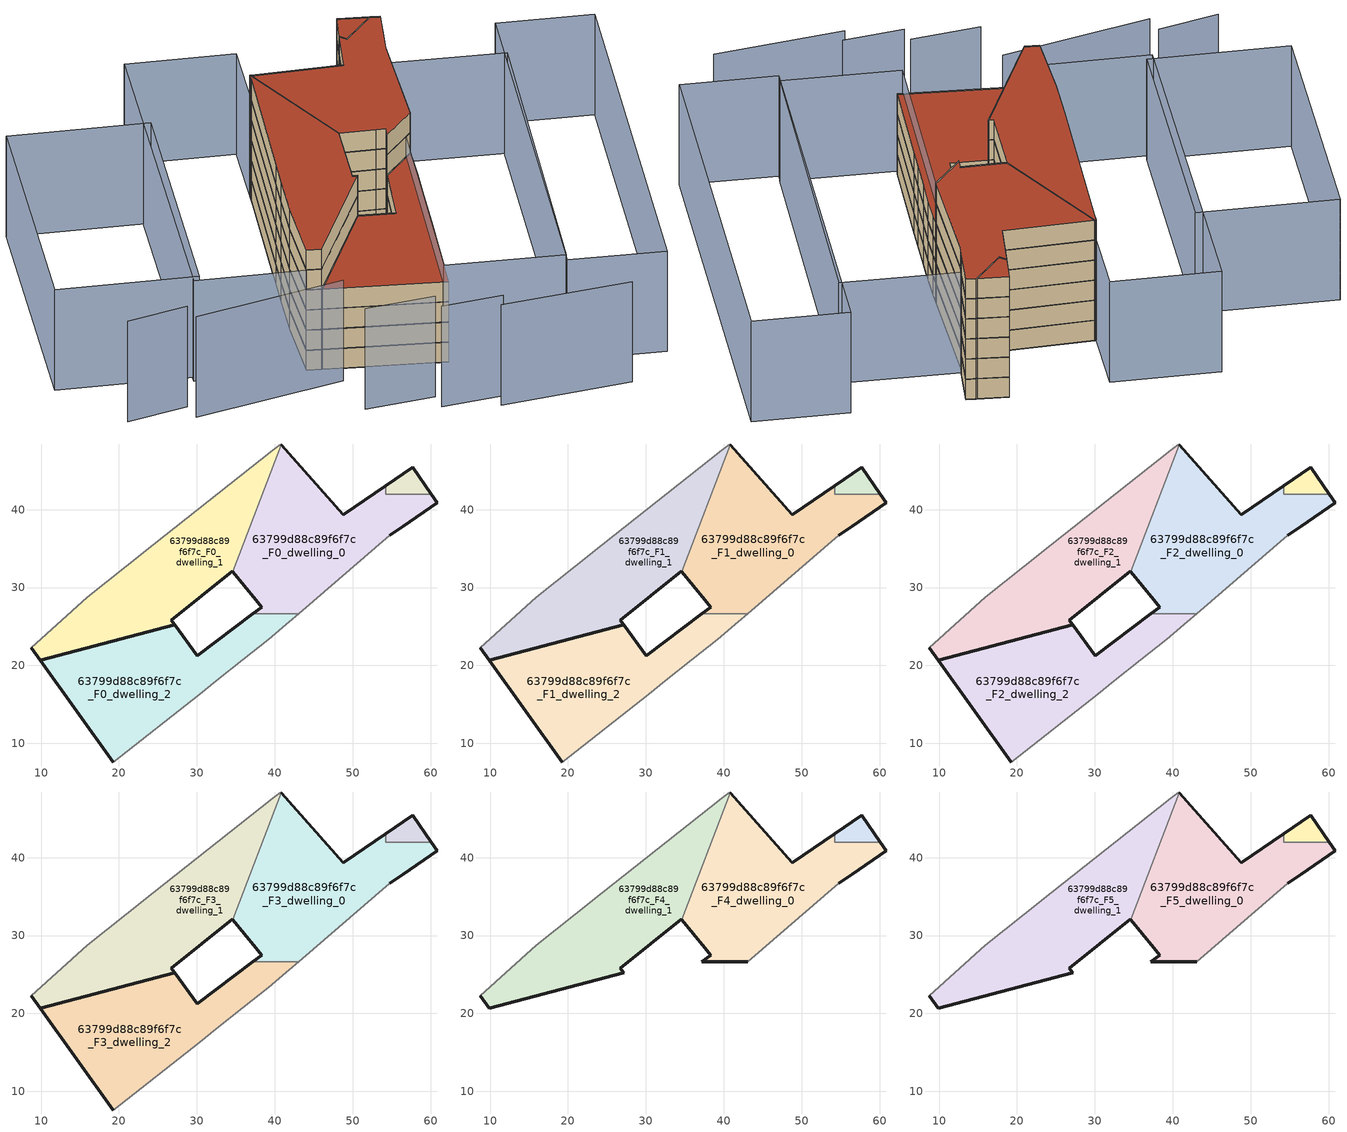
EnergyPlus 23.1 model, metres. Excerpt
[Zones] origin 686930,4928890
63799d88c89f6f7c_F0_dwelling_0
 floor ground (EU_floor_Construction): 54.78,36.68 56.5,37.87 60.84,40.88 60.06,42 54.26,42 54.26,43.09 48.76,39.35 40.86,48.33 34.58,32.04 37.57,28.4 38.34,27.48 37.2,26.63 43.1,26.63 z0
 wall outside (EU_wall_Construction): 37.2,26.63 38.34,27.48 37.57,28.4 34.58,32.04 / 40.86,48.33 48.76,39.35 54.26,43.09 / 60.06,42 60.84,40.88 56.5,37.87 54.78,36.68 z0:3
 wall adiabatic (EU_wall_Construction): 54.78,36.68 43.1,26.63 z0:3
 wall to 63799d88c89f6f7c_F0_dwelling_2 (EU_wall_Construction): 43.1,26.63 37.2,26.63 z0:3
 wall to 63799d88c89f6f7c_F0_dwelling_1 (EU_wall_Construction): 34.58,32.04 40.86,48.33 z0:3
 wall to 63799d88c89f6f7c_F0_circulation (EU_wall_Construction): 54.26,43.09 54.26,42 / 54.25,42 60.06,42 z0:3
63799d88c89f6f7c_F0_dwelling_1
 floor ground (EU_floor_Construction): 34.58,32.04 40.86,48.33 40.78,48.42 39.75,47.61 24.42,35.51 20.92,32.75 15.95,28.72 8.76,22.28 9.91,20.67 27.14,25.22 26.73,25.77 34.53,32.1 z0
 wall outside (EU_wall_Construction): 34.58,32.04 34.53,32.1 26.73,25.77 27.14,25.22 9.91,20.68 / 9.91,20.67 8.76,22.28 z0:3
 wall adiabatic (EU_wall_Construction): 8.76,22.28 15.95,28.72 20.92,32.75 24.42,35.51 39.75,47.61 40.78,48.42 40.86,48.33 z0:3
63799d88c89f6f7c_F0_dwelling_2
 floor ground (EU_floor_Construction): 32.51,18.01 35.92,20.73 39.21,23.35 41.89,25.58 43.1,26.63 37.2,26.63 30.08,21.27 27.14,25.22 9.91,20.67 19.26,7.6 30.38,16.31 z0
 wall outside (EU_wall_Construction): 19.26,7.6 9.91,20.67 27.14,25.22 30.08,21.27 37.2,26.63 z0:3
 wall adiabatic (EU_wall_Construction): 43.1,26.63 41.89,25.58 39.21,23.35 35.92,20.73 32.51,18.01 30.38,16.31 19.26,7.6 z0:3
63799d88c89f6f7c_F0_circulation
 floor ground (EU_floor_Construction): 60.06,42 57.68,45.42 54.26,43.09 54.26,42 z0
 wall outside (EU_wall_Construction): 54.26,43.09 57.68,45.42 60.06,42 z0:3
63799d88c89f6f7c_F1_dwelling_0
 floor to 63799d88c89f6f7c_F0_dwelling_0 (EU_floor_Construction): 54.78,36.68 56.5,37.87 60.84,40.88 60.06,42 54.25,42 54.25,43.09 48.76,39.35 40.86,48.33 34.58,32.04 37.57,28.4 38.34,27.48 37.2,26.63 43.1,26.63 z3
 wall outside (EU_wall_Construction): 37.2,26.63 38.34,27.48 37.57,28.4 34.58,32.04 / 40.86,48.33 48.76,39.35 54.26,43.09 / 60.06,42 60.84,40.88 56.5,37.87 54.78,36.68 z3:6
 wall adiabatic (EU_wall_Construction): 54.78,36.68 43.1,26.63 z3:6
 wall to 63799d88c89f6f7c_F1_dwelling_2 (EU_wall_Construction): 43.1,26.63 37.2,26.63 z3:6
 wall to 63799d88c89f6f7c_F1_dwelling_1 (EU_wall_Construction): 34.58,32.04 40.86,48.33 z3:6
 wall to 63799d88c89f6f7c_F1_circulation (EU_wall_Construction): 54.26,43.09 54.26,42 / 54.25,42 60.06,42 z3:6
63799d88c89f6f7c_F1_dwelling_1
 floor to 63799d88c89f6f7c_F0_dwelling_1 (EU_floor_Construction): 34.58,32.04 40.86,48.33 40.78,48.42 39.75,47.61 24.42,35.51 20.92,32.75 15.95,28.72 8.76,22.28 9.91,20.67 27.14,25.22 26.73,25.77 34.53,32.1 z3
 wall outside (EU_wall_Construction): 34.58,32.04 34.53,32.1 26.73,25.77 27.14,25.22 9.91,20.68 / 9.91,20.67 8.76,22.28 z3:6
 wall adiabatic (EU_wall_Construction): 8.76,22.28 15.95,28.72 20.92,32.75 24.42,35.51 39.75,47.61 40.78,48.42 40.86,48.33 z3:6
63799d88c89f6f7c_F1_dwelling_2
 floor to 63799d88c89f6f7c_F0_dwelling_2 (EU_floor_Construction): 32.51,18.01 35.92,20.73 39.21,23.35 41.89,25.58 43.1,26.63 37.2,26.63 30.08,21.27 27.14,25.22 9.91,20.67 19.26,7.6 30.38,16.31 z3
 wall outside (EU_wall_Construction): 19.26,7.6 9.91,20.67 27.14,25.22 30.08,21.27 37.2,26.63 z3:6
 wall adiabatic (EU_wall_Construction): 43.1,26.63 41.89,25.58 39.21,23.35 35.92,20.73 32.51,18.01 30.38,16.31 19.26,7.6 z3:6
63799d88c89f6f7c_F1_circulation
 floor to 63799d88c89f6f7c_F0_circulation (EU_floor_Construction): 60.06,42 57.68,45.42 54.25,43.09 54.25,42 z3
 wall outside (EU_wall_Construction): 54.26,43.09 57.68,45.42 60.06,42 z3:6
63799d88c89f6f7c_F2_dwelling_0
 floor to 63799d88c89f6f7c_F1_dwelling_0 (EU_floor_Construction): 54.78,36.68 56.5,37.87 60.84,40.88 60.06,42 54.25,42 54.25,43.09 48.76,39.35 40.86,48.33 34.58,32.04 37.57,28.4 38.34,27.48 37.2,26.63 43.1,26.63 z6
 wall outside (EU_wall_Construction): 37.2,26.63 38.34,27.48 37.57,28.4 34.58,32.04 / 40.86,48.33 48.76,39.35 54.26,43.09 / 60.06,42 60.84,40.88 56.5,37.87 54.78,36.68 z6:9
 wall adiabatic (EU_wall_Construction): 54.78,36.68 43.1,26.63 z6:9
 wall to 63799d88c89f6f7c_F2_dwelling_2 (EU_wall_Construction): 43.1,26.63 37.2,26.63 z6:9
 wall to 63799d88c89f6f7c_F2_dwelling_1 (EU_wall_Construction): 34.58,32.04 40.86,48.33 z6:9
 wall to 63799d88c89f6f7c_F2_circulation (EU_wall_Construction): 54.26,43.09 54.26,42 / 54.25,42 60.06,42 z6:9
63799d88c89f6f7c_F2_dwelling_1
 floor to 63799d88c89f6f7c_F1_dwelling_1 (EU_floor_Construction): 34.58,32.04 40.86,48.33 40.78,48.42 39.75,47.61 24.42,35.51 20.92,32.75 15.95,28.72 8.76,22.28 9.91,20.67 27.14,25.22 26.73,25.77 34.53,32.1 z6
 wall outside (EU_wall_Construction): 34.58,32.04 34.53,32.1 26.73,25.77 27.14,25.22 9.91,20.68 / 9.91,20.67 8.76,22.28 z6:9
 wall adiabatic (EU_wall_Construction): 8.76,22.28 15.95,28.72 20.92,32.75 24.42,35.51 39.75,47.61 40.78,48.42 40.86,48.33 z6:9
63799d88c89f6f7c_F2_dwelling_2
 floor to 63799d88c89f6f7c_F1_dwelling_2 (EU_floor_Construction): 32.51,18.01 35.92,20.73 39.21,23.35 41.89,25.58 43.1,26.63 37.2,26.63 30.08,21.27 27.14,25.22 9.91,20.67 19.26,7.6 30.38,16.31 z6
 wall outside (EU_wall_Construction): 19.26,7.6 9.91,20.67 27.14,25.22 30.08,21.27 37.2,26.63 z6:9
 wall adiabatic (EU_wall_Construction): 43.1,26.63 41.89,25.58 39.21,23.35 35.92,20.73 32.51,18.01 30.38,16.31 19.26,7.6 z6:9
63799d88c89f6f7c_F2_circulation
 floor to 63799d88c89f6f7c_F1_circulation (EU_floor_Construction): 60.06,42 57.68,45.42 54.25,43.09 54.25,42 z6
 wall outside (EU_wall_Construction): 54.26,43.09 57.68,45.42 60.06,42 z6:9
63799d88c89f6f7c_F3_dwelling_0
 floor to 63799d88c89f6f7c_F2_dwelling_0 (EU_floor_Construction): 54.78,36.68 56.5,37.87 60.84,40.88 60.06,42 54.25,42 54.25,43.09 48.76,39.35 40.86,48.33 34.58,32.04 37.57,28.4 38.34,27.48 37.2,26.63 43.1,26.63 z9
 wall outside (EU_wall_Construction): 37.2,26.63 38.34,27.48 37.57,28.4 34.58,32.04 / 40.86,48.33 48.76,39.35 54.26,43.09 / 60.06,42 60.84,40.88 56.5,37.87 54.78,36.68 z9:12
 wall adiabatic (EU_wall_Construction): 54.78,36.68 43.1,26.63 z9:12
 wall to 63799d88c89f6f7c_F3_dwelling_2 (EU_wall_Construction): 43.1,26.63 37.2,26.63 z9:12
 wall to 63799d88c89f6f7c_F3_dwelling_1 (EU_wall_Construction): 34.58,32.04 40.86,48.33 z9:12
 wall to 63799d88c89f6f7c_F3_circulation (EU_wall_Construction): 54.26,43.09 54.26,42 / 54.25,42 60.06,42 z9:12
63799d88c89f6f7c_F3_dwelling_1
 floor to 63799d88c89f6f7c_F2_dwelling_1 (EU_floor_Construction): 34.58,32.04 40.86,48.33 40.78,48.42 39.75,47.61 24.42,35.51 20.92,32.75 15.95,28.72 8.76,22.28 9.91,20.67 27.14,25.22 26.73,25.77 34.53,32.1 z9
 wall outside (EU_wall_Construction): 34.58,32.04 34.53,32.1 26.73,25.77 27.14,25.22 9.91,20.68 / 9.91,20.67 8.76,22.28 z9:12
 wall adiabatic (EU_wall_Construction): 8.76,22.28 15.95,28.72 20.92,32.75 24.42,35.51 39.75,47.61 40.78,48.42 40.86,48.33 z9:12
63799d88c89f6f7c_F3_dwelling_2
 floor to 63799d88c89f6f7c_F2_dwelling_2 (EU_floor_Construction): 32.51,18.01 35.92,20.73 39.21,23.35 41.89,25.58 43.1,26.63 37.2,26.63 30.08,21.27 27.14,25.22 9.91,20.67 19.26,7.6 30.38,16.31 z9
 wall outside (EU_wall_Construction): 19.26,7.6 9.91,20.67 27.14,25.22 30.08,21.27 37.2,26.63 z9:12
 wall adiabatic (EU_wall_Construction): 43.1,26.63 41.89,25.58 39.21,23.35 35.92,20.73 32.51,18.01 30.38,16.31 19.26,7.6 z9:12
 roof outside (EU_roof_Construction): 43.1,26.63 41.89,25.58 39.21,23.35 35.92,20.73 32.51,18.01 30.38,16.31 19.26,7.6 9.91,20.67 27.14,25.22 30.08,21.27 37.2,26.63 z12
63799d88c89f6f7c_F3_circulation
 floor to 63799d88c89f6f7c_F2_circulation (EU_floor_Construction): 60.06,42 57.68,45.42 54.25,43.09 54.25,42 z9
 wall outside (EU_wall_Construction): 54.26,43.09 57.68,45.42 60.06,42 z9:12
63799d88c89f6f7c_F4_dwelling_0
 floor to 63799d88c89f6f7c_F3_dwelling_0 (EU_floor_Construction): 54.78,36.68 56.5,37.87 60.84,40.88 60.06,42 54.25,42 54.25,43.09 48.76,39.35 40.86,48.33 34.58,32.04 37.57,28.4 38.34,27.48 37.2,26.63 43.1,26.63 z12
 wall outside (EU_wall_Construction): 43.1,26.63 37.2,26.63 38.34,27.48 37.57,28.4 34.58,32.04 / 40.86,48.33 48.76,39.35 54.26,43.09 / 60.06,42 60.84,40.88 56.5,37.87 54.78,36.68 z12:15
 wall adiabatic (EU_wall_Construction): 54.78,36.68 43.1,26.63 z12:15
 wall to 63799d88c89f6f7c_F4_dwelling_1 (EU_wall_Construction): 34.58,32.04 40.86,48.33 z12:15
 wall to 63799d88c89f6f7c_F4_circulation (EU_wall_Construction): 54.26,43.09 54.26,42 / 54.25,42 60.06,42 z12:15
63799d88c89f6f7c_F4_dwelling_1
 floor to 63799d88c89f6f7c_F3_dwelling_1 (EU_floor_Construction): 34.58,32.04 40.86,48.33 40.78,48.42 39.75,47.61 24.42,35.51 20.92,32.75 15.95,28.72 8.76,22.28 9.91,20.67 27.14,25.22 26.73,25.77 34.53,32.1 z12
 wall outside (EU_wall_Construction): 34.58,32.04 34.53,32.1 26.73,25.77 27.14,25.22 9.91,20.67 8.76,22.28 z12:15
 wall adiabatic (EU_wall_Construction): 8.76,22.28 15.95,28.72 20.92,32.75 24.42,35.51 39.75,47.61 40.78,48.42 40.86,48.33 z12:15
63799d88c89f6f7c_F4_circulation
 floor to 63799d88c89f6f7c_F3_circulation (EU_floor_Construction): 60.06,42 57.68,45.42 54.25,43.09 54.25,42 z12
 wall outside (EU_wall_Construction): 54.26,43.09 57.68,45.42 60.06,42 z12:15
63799d88c89f6f7c_F5_dwelling_0
 floor to 63799d88c89f6f7c_F4_dwelling_0 (EU_floor_Construction): 54.78,36.68 56.5,37.87 60.84,40.88 60.06,42 54.25,42 54.25,43.09 48.76,39.35 40.86,48.33 34.58,32.04 37.57,28.4 38.34,27.48 37.2,26.63 43.1,26.63 z15
 wall outside (EU_wall_Construction): 43.1,26.63 37.2,26.63 38.34,27.48 37.57,28.4 34.58,32.04 / 40.86,48.33 48.76,39.35 54.26,43.09 / 60.06,42 60.84,40.88 56.5,37.87 54.78,36.68 z15:18
 wall adiabatic (EU_wall_Construction): 54.78,36.68 43.1,26.63 z15:18
 wall to 63799d88c89f6f7c_F5_dwelling_1 (EU_wall_Construction): 34.58,32.04 40.86,48.33 z15:18
 wall to 63799d88c89f6f7c_F5_circulation (EU_wall_Construction): 54.26,43.09 54.26,42 / 54.25,42 60.06,42 z15:18
 roof outside (EU_roof_Construction): 60.06,42 60.84,40.88 56.5,37.87 54.78,36.68 43.1,26.63 37.2,26.63 38.34,27.48 37.57,28.4 34.58,32.04 40.86,48.33 48.76,39.35 54.26,43.09 54.26,42 z18
63799d88c89f6f7c_F5_dwelling_1
 floor to 63799d88c89f6f7c_F4_dwelling_1 (EU_floor_Construction): 34.58,32.04 40.86,48.33 40.78,48.42 39.75,47.61 24.42,35.51 20.92,32.75 15.95,28.72 8.76,22.28 9.91,20.67 27.14,25.22 26.73,25.77 34.53,32.1 z15
 wall outside (EU_wall_Construction): 34.58,32.04 34.53,32.1 26.73,25.77 27.14,25.22 9.91,20.67 8.76,22.28 z15:18
 wall adiabatic (EU_wall_Construction): 8.76,22.28 15.95,28.72 20.92,32.75 24.42,35.51 39.75,47.61 40.78,48.42 40.86,48.33 z15:18
 roof outside (EU_roof_Construction): 40.78,48.42 40.86,48.33 34.58,32.04 34.53,32.1 26.73,25.77 27.14,25.22 9.91,20.67 8.76,22.28 15.95,28.72 20.92,32.75 24.42,35.51 39.75,47.61 z18
63799d88c89f6f7c_F5_circulation
 floor to 63799d88c89f6f7c_F4_circulation (EU_floor_Construction): 60.06,42 57.68,45.42 54.25,43.09 54.25,42 z15
 wall outside (EU_wall_Construction): 54.26,43.09 57.68,45.42 60.06,42 z15:18
 roof outside (EU_roof_Construction): 57.68,45.42 60.06,42 54.26,42 54.26,43.09 z18
shading: 13.74,-3.07 26.52,-14.72 / 9.79,3.35 15.76,-2.19 / 4.55,11.39 11.43,5.18 / -7.51,29.01 8.95,17.07 / -12.61,36.05 -5.93,31.2 / 78.53,19.86 34.88,-15.07 / 34.88,-15.07 26.93,-5.13 / 26.93,-5.13 70.58,29.8 / 70.58,29.8 78.53,19.86 / 65.33,25.13 27.89,-4.48 / 27.89,-4.48 18.21,7.77 / 18.21,7.77 55.65,37.37 / 55.65,37.37 65.33,25.13 / 48.4,54.65 8.76,22.28 / 8.76,22.28 -0.31,33.4 / -0.31,33.4 39.33,65.76 / 39.33,65.76 48.4,54.65 / 17.48,70.52 29.1,56.19 / 29.1,56.19 0.88,33.31 / 0.88,33.31 -10.74,47.64 / -10.74,47.64 17.48,70.52 z0:15
[Building]
EU S2 Campaign: North Axis=0; Terrain=City; Solar Distribution=FullExterior
[Site:Location]
Bologna: Latitude=44.5; Longitude=11.25; Time Zone=1; Elevation=37
[SizingPeriod:WeatherFileDays]
AnnualSizingPeriod: Begin Month=1; Begin Day of Month=1; End Month=12; End Day of Month=31; Day of Week for Start Day=Monday; Use Weather File Daylight Saving Period=No; Use Weather File Rain and Snow Indicators=No
[MATERIAL]
EU_InternalMass_Material: Roughness=MediumRough; Thickness=0.1; Conductivity=1; Density=1800; Specific Heat=900; Thermal Absorptance=0.9; Solar Absorptance=0.7; Visible Absorptance=0.7
[MATERIAL:NOMASS] Roughness=MediumRough; Thermal Absorptance=0.9; Solar Absorptance=0.7; Visible Absorptance=0.7
Name | Thermal Resistance
EU_wall_NoMass | 0.905828
EU_roof_NoMass | 0.37593
EU_floor_NoMass | 0.67114
[CONSTRUCTION]
EU_wall_Construction: EU_wall_NoMass
EU_roof_Construction: EU_roof_NoMass
EU_floor_Construction: EU_floor_NoMass
EU_InternalMass_Construction: EU_InternalMass_Material
[ZONE] Type=1; Multiplier=1; Ceiling Height=autocalculate; Floor Area=autocalculate; Part of Total Floor Area=Yes
Name | Volume
63799d88c89f6f7c_F0_dwelling_0 | 775.356
63799d88c89f6f7c_F1_dwelling_0; 63799d88c89f6f7c_F2_dwelling_0; 63799d88c89f6f7c_F3_dwelling_0; 63799d88c89f6f7c_F4_dwelling_0; 63799d88c89f6f7c_F5_dwelling_0 | 775.355
63799d88c89f6f7c_F0_dwelling_1 | 770.468
63799d88c89f6f7c_F1_dwelling_1; 63799d88c89f6f7c_F2_dwelling_1; 63799d88c89f6f7c_F3_dwelling_1; 63799d88c89f6f7c_F4_dwelling_1; 63799d88c89f6f7c_F5_dwelling_1 | 770.47
63799d88c89f6f7c_F0_dwelling_2; 63799d88c89f6f7c_F1_dwelling_2; 63799d88c89f6f7c_F2_dwelling_2; 63799d88c89f6f7c_F3_dwelling_2 | 761.563
63799d88c89f6f7c_F0_circulation | 35.4089
63799d88c89f6f7c_F1_circulation; 63799d88c89f6f7c_F2_circulation; 63799d88c89f6f7c_F3_circulation; 63799d88c89f6f7c_F4_circulation; 63799d88c89f6f7c_F5_circulation | 35.4104
[INTERNALMASS] Construction=EU_InternalMass_Construction
Name | Zone or ZoneList | Surface Area
63799d88c89f6f7c_F0_dwelling_0_EU_InternalMass | 63799d88c89f6f7c_F0_dwelling_0 | 258.444
63799d88c89f6f7c_F0_dwelling_1_EU_InternalMass | 63799d88c89f6f7c_F0_dwelling_1 | 256.831
63799d88c89f6f7c_F0_dwelling_2_EU_InternalMass | 63799d88c89f6f7c_F0_dwelling_2 | 253.851
63799d88c89f6f7c_F1_dwelling_0_EU_InternalMass | 63799d88c89f6f7c_F1_dwelling_0 | 258.444
63799d88c89f6f7c_F1_dwelling_1_EU_InternalMass | 63799d88c89f6f7c_F1_dwelling_1 | 256.831
63799d88c89f6f7c_F1_dwelling_2_EU_InternalMass | 63799d88c89f6f7c_F1_dwelling_2 | 253.851
63799d88c89f6f7c_F2_dwelling_0_EU_InternalMass | 63799d88c89f6f7c_F2_dwelling_0 | 258.444
63799d88c89f6f7c_F2_dwelling_1_EU_InternalMass | 63799d88c89f6f7c_F2_dwelling_1 | 256.831
63799d88c89f6f7c_F2_dwelling_2_EU_InternalMass | 63799d88c89f6f7c_F2_dwelling_2 | 253.851
63799d88c89f6f7c_F3_dwelling_0_EU_InternalMass | 63799d88c89f6f7c_F3_dwelling_0 | 258.444
63799d88c89f6f7c_F3_dwelling_1_EU_InternalMass | 63799d88c89f6f7c_F3_dwelling_1 | 256.831
63799d88c89f6f7c_F3_dwelling_2_EU_InternalMass | 63799d88c89f6f7c_F3_dwelling_2 | 253.851
63799d88c89f6f7c_F4_dwelling_0_EU_InternalMass | 63799d88c89f6f7c_F4_dwelling_0 | 353.987
63799d88c89f6f7c_F4_dwelling_1_EU_InternalMass | 63799d88c89f6f7c_F4_dwelling_1 | 353.987
63799d88c89f6f7c_F5_dwelling_0_EU_InternalMass | 63799d88c89f6f7c_F5_dwelling_0 | 353.987
63799d88c89f6f7c_F5_dwelling_1_EU_InternalMass | 63799d88c89f6f7c_F5_dwelling_1 | 353.987
[OTHEREQUIPMENT] Fuel Type=Electricity; Design Level Calculation Method=Watts/Area; Power per Zone Floor Area=1; Fraction Latent=0; Fraction Radiant=0; Fraction Lost=0; Carbon Dioxide Generation Rate=0; EndUse Subcategory=EU_Step8_InternalGains
Name | Zone or ZoneList or Space or SpaceList | Schedule
EU_Step8_InternalGain_63799d88c89f6f7c_F0_dwelling_0_f000 | 63799d88c89f6f7c_F0_dwelling_0 | EU_Step8_GainSchedule_63799d88c89f6f7c_F0_dwelling_0_f000
EU_Step8_InternalGain_63799d88c89f6f7c_F0_dwelling_1_f000 | 63799d88c89f6f7c_F0_dwelling_1 | EU_Step8_GainSchedule_63799d88c89f6f7c_F0_dwelling_1_f000
EU_Step8_InternalGain_63799d88c89f6f7c_F0_dwelling_2_f000 | 63799d88c89f6f7c_F0_dwelling_2 | EU_Step8_GainSchedule_63799d88c89f6f7c_F0_dwelling_2_f000
EU_Step8_InternalGain_63799d88c89f6f7c_F1_dwelling_0_f000 | 63799d88c89f6f7c_F1_dwelling_0 | EU_Step8_GainSchedule_63799d88c89f6f7c_F1_dwelling_0_f000
EU_Step8_InternalGain_63799d88c89f6f7c_F1_dwelling_1_f000 | 63799d88c89f6f7c_F1_dwelling_1 | EU_Step8_GainSchedule_63799d88c89f6f7c_F1_dwelling_1_f000
EU_Step8_InternalGain_63799d88c89f6f7c_F1_dwelling_2_f000 | 63799d88c89f6f7c_F1_dwelling_2 | EU_Step8_GainSchedule_63799d88c89f6f7c_F1_dwelling_2_f000
EU_Step8_InternalGain_63799d88c89f6f7c_F2_dwelling_0_f000 | 63799d88c89f6f7c_F2_dwelling_0 | EU_Step8_GainSchedule_63799d88c89f6f7c_F2_dwelling_0_f000
EU_Step8_InternalGain_63799d88c89f6f7c_F2_dwelling_1_f000 | 63799d88c89f6f7c_F2_dwelling_1 | EU_Step8_GainSchedule_63799d88c89f6f7c_F2_dwelling_1_f000
EU_Step8_InternalGain_63799d88c89f6f7c_F2_dwelling_2_f000 | 63799d88c89f6f7c_F2_dwelling_2 | EU_Step8_GainSchedule_63799d88c89f6f7c_F2_dwelling_2_f000
EU_Step8_InternalGain_63799d88c89f6f7c_F3_dwelling_0_f000 | 63799d88c89f6f7c_F3_dwelling_0 | EU_Step8_GainSchedule_63799d88c89f6f7c_F3_dwelling_0_f000
EU_Step8_InternalGain_63799d88c89f6f7c_F3_dwelling_1_f000 | 63799d88c89f6f7c_F3_dwelling_1 | EU_Step8_GainSchedule_63799d88c89f6f7c_F3_dwelling_1_f000
EU_Step8_InternalGain_63799d88c89f6f7c_F3_dwelling_2_f000 | 63799d88c89f6f7c_F3_dwelling_2 | EU_Step8_GainSchedule_63799d88c89f6f7c_F3_dwelling_2_f000
EU_Step8_InternalGain_63799d88c89f6f7c_F4_dwelling_0_f000 | 63799d88c89f6f7c_F4_dwelling_0 | EU_Step8_GainSchedule_63799d88c89f6f7c_F4_dwelling_0_f000
EU_Step8_InternalGain_63799d88c89f6f7c_F4_dwelling_1_f000 | 63799d88c89f6f7c_F4_dwelling_1 | EU_Step8_GainSchedule_63799d88c89f6f7c_F4_dwelling_1_f000
EU_Step8_InternalGain_63799d88c89f6f7c_F5_dwelling_0_f000 | 63799d88c89f6f7c_F5_dwelling_0 | EU_Step8_GainSchedule_63799d88c89f6f7c_F5_dwelling_0_f000
EU_Step8_InternalGain_63799d88c89f6f7c_F5_dwelling_1_f000 | 63799d88c89f6f7c_F5_dwelling_1 | EU_Step8_GainSchedule_63799d88c89f6f7c_F5_dwelling_1_f000
[ZONEINFILTRATION:DESIGNFLOWRATE] Schedule=EU_AlwaysOn; Design Flow Rate Calculation Method=Flow/Area; Flow Rate per Floor Area=0.0005; Constant Term Coefficient=1; Temperature Term Coefficient=0; Velocity Term Coefficient=0; Velocity Squared Term Coefficient=0
Name | Zone or ZoneList or Space or SpaceList
EU_Circulation_Infiltration_63799d88c89f6f7c_F0_circulation | 63799d88c89f6f7c_F0_circulation
EU_Circulation_Infiltration_63799d88c89f6f7c_F1_circulation | 63799d88c89f6f7c_F1_circulation
EU_Circulation_Infiltration_63799d88c89f6f7c_F2_circulation | 63799d88c89f6f7c_F2_circulation
EU_Circulation_Infiltration_63799d88c89f6f7c_F3_circulation | 63799d88c89f6f7c_F3_circulation
EU_Circulation_Infiltration_63799d88c89f6f7c_F4_circulation | 63799d88c89f6f7c_F4_circulation
EU_Circulation_Infiltration_63799d88c89f6f7c_F5_circulation | 63799d88c89f6f7c_F5_circulation
[ZONEVENTILATION:DESIGNFLOWRATE] Schedule=EU_AlwaysOn; Design Flow Rate Calculation Method=AirChanges/Hour; Air Changes per Hour=0.73129; Ventilation Type=Natural; Fan Pressure Rise=0; Fan Total Efficiency=1; Constant Term Coefficient=1; Temperature Term Coefficient=0; Velocity Term Coefficient=0; Velocity Squared Term Coefficient=0; Minimum Indoor Temperature=-100; Maximum Indoor Temperature=100; Delta Temperature=-100; Minimum Outdoor Temperature=-100; Maximum Outdoor Temperature=100; Maximum Wind Speed=40
Name | Zone or ZoneList or Space or SpaceList
EU_ConstantAir_63799d88c89f6f7c_F0_dwelling_0 | 63799d88c89f6f7c_F0_dwelling_0
EU_ConstantAir_63799d88c89f6f7c_F0_dwelling_1 | 63799d88c89f6f7c_F0_dwelling_1
EU_ConstantAir_63799d88c89f6f7c_F0_dwelling_2 | 63799d88c89f6f7c_F0_dwelling_2
EU_ConstantAir_63799d88c89f6f7c_F1_dwelling_0 | 63799d88c89f6f7c_F1_dwelling_0
EU_ConstantAir_63799d88c89f6f7c_F1_dwelling_1 | 63799d88c89f6f7c_F1_dwelling_1
EU_ConstantAir_63799d88c89f6f7c_F1_dwelling_2 | 63799d88c89f6f7c_F1_dwelling_2
EU_ConstantAir_63799d88c89f6f7c_F2_dwelling_0 | 63799d88c89f6f7c_F2_dwelling_0
EU_ConstantAir_63799d88c89f6f7c_F2_dwelling_1 | 63799d88c89f6f7c_F2_dwelling_1
EU_ConstantAir_63799d88c89f6f7c_F2_dwelling_2 | 63799d88c89f6f7c_F2_dwelling_2
EU_ConstantAir_63799d88c89f6f7c_F3_dwelling_0 | 63799d88c89f6f7c_F3_dwelling_0
EU_ConstantAir_63799d88c89f6f7c_F3_dwelling_1 | 63799d88c89f6f7c_F3_dwelling_1
EU_ConstantAir_63799d88c89f6f7c_F3_dwelling_2 | 63799d88c89f6f7c_F3_dwelling_2
EU_ConstantAir_63799d88c89f6f7c_F4_dwelling_0 | 63799d88c89f6f7c_F4_dwelling_0
EU_ConstantAir_63799d88c89f6f7c_F4_dwelling_1 | 63799d88c89f6f7c_F4_dwelling_1
EU_ConstantAir_63799d88c89f6f7c_F5_dwelling_0 | 63799d88c89f6f7c_F5_dwelling_0
EU_ConstantAir_63799d88c89f6f7c_F5_dwelling_1 | 63799d88c89f6f7c_F5_dwelling_1
[HVACTEMPLATE:THERMOSTAT] Constant Heating Setpoint=20; Constant Cooling Setpoint=50
EU_HeatOnly_63799d88c89f6f7c_F0_dwelling_0; EU_HeatOnly_63799d88c89f6f7c_F0_dwelling_1; EU_HeatOnly_63799d88c89f6f7c_F0_dwelling_2; EU_HeatOnly_63799d88c89f6f7c_F1_dwelling_0; EU_HeatOnly_63799d88c89f6f7c_F1_dwelling_1; EU_HeatOnly_63799d88c89f6f7c_F1_dwelling_2; EU_HeatOnly_63799d88c89f6f7c_F2_dwelling_0; EU_HeatOnly_63799d88c89f6f7c_F2_dwelling_1; EU_HeatOnly_63799d88c89f6f7c_F2_dwelling_2; EU_HeatOnly_63799d88c89f6f7c_F3_dwelling_0; EU_HeatOnly_63799d88c89f6f7c_F3_dwelling_1; EU_HeatOnly_63799d88c89f6f7c_F3_dwelling_2; EU_HeatOnly_63799d88c89f6f7c_F4_dwelling_0; EU_HeatOnly_63799d88c89f6f7c_F4_dwelling_1; EU_HeatOnly_63799d88c89f6f7c_F5_dwelling_0; EU_HeatOnly_63799d88c89f6f7c_F5_dwelling_1
[HVACTEMPLATE:ZONE:IDEALLOADSAIRSYSTEM] System Availability Schedule=EU_AlwaysOn; Maximum Heating Supply Air Temperature=50; Minimum Cooling Supply Air Temperature=13; Maximum Heating Supply Air Humidity Ratio=0.0156; Minimum Cooling Supply Air Humidity Ratio=0.0077; Heating Limit=NoLimit; Cooling Limit=NoLimit; Heating Availability Schedule=EU_AlwaysOn; Cooling Availability Schedule=EU_CoolingOff; Dehumidification Control Type=ConstantSensibleHeatRatio; Cooling Sensible Heat Ratio=0.7; Dehumidification Setpoint=60; Humidification Control Type=None; Humidification Setpoint=30; Outdoor Air Method=None; Outdoor Air Flow Rate per Person=0.00944; Outdoor Air Flow Rate per Zone Floor Area=0; Outdoor Air Flow Rate per Zone=0; Demand Controlled Ventilation Type=None; Outdoor Air Economizer Type=NoEconomizer; Heat Recovery Type=None; Sensible Heat Recovery Effectiveness=0.7; Latent Heat Recovery Effectiveness=0.65
Name | Template Thermostat
63799d88c89f6f7c_F0_dwelling_0 | EU_HeatOnly_63799d88c89f6f7c_F0_dwelling_0
63799d88c89f6f7c_F0_dwelling_1 | EU_HeatOnly_63799d88c89f6f7c_F0_dwelling_1
63799d88c89f6f7c_F0_dwelling_2 | EU_HeatOnly_63799d88c89f6f7c_F0_dwelling_2
63799d88c89f6f7c_F1_dwelling_0 | EU_HeatOnly_63799d88c89f6f7c_F1_dwelling_0
63799d88c89f6f7c_F1_dwelling_1 | EU_HeatOnly_63799d88c89f6f7c_F1_dwelling_1
63799d88c89f6f7c_F1_dwelling_2 | EU_HeatOnly_63799d88c89f6f7c_F1_dwelling_2
63799d88c89f6f7c_F2_dwelling_0 | EU_HeatOnly_63799d88c89f6f7c_F2_dwelling_0
63799d88c89f6f7c_F2_dwelling_1 | EU_HeatOnly_63799d88c89f6f7c_F2_dwelling_1
63799d88c89f6f7c_F2_dwelling_2 | EU_HeatOnly_63799d88c89f6f7c_F2_dwelling_2
63799d88c89f6f7c_F3_dwelling_0 | EU_HeatOnly_63799d88c89f6f7c_F3_dwelling_0
63799d88c89f6f7c_F3_dwelling_1 | EU_HeatOnly_63799d88c89f6f7c_F3_dwelling_1
63799d88c89f6f7c_F3_dwelling_2 | EU_HeatOnly_63799d88c89f6f7c_F3_dwelling_2
63799d88c89f6f7c_F4_dwelling_0 | EU_HeatOnly_63799d88c89f6f7c_F4_dwelling_0
63799d88c89f6f7c_F4_dwelling_1 | EU_HeatOnly_63799d88c89f6f7c_F4_dwelling_1
63799d88c89f6f7c_F5_dwelling_0 | EU_HeatOnly_63799d88c89f6f7c_F5_dwelling_0
63799d88c89f6f7c_F5_dwelling_1 | EU_HeatOnly_63799d88c89f6f7c_F5_dwelling_1
[SIZING:ZONE] Zone Cooling Design Supply Air Temperature Input Method=SupplyAirTemperature; Zone Cooling Design Supply Air Temperature=13; Zone Heating Design Supply Air Temperature Input Method=SupplyAirTemperature; Zone Heating Design Supply Air Temperature=50; Zone Cooling Design Supply Air Humidity Ratio=0.008; Zone Heating Design Supply Air Humidity Ratio=0.008; Cooling Design Air Flow Method=DesignDay; Cooling Design Air Flow Rate=0; Cooling Minimum Air Flow per Zone Floor Area=0.000762; Cooling Minimum Air Flow=0; Cooling Minimum Air Flow Fraction=0.2; Heating Design Air Flow Method=DesignDay; Heating Design Air Flow Rate=0; Heating Maximum Air Flow per Zone Floor Area=0.002032; Heating Maximum Air Flow=0.141576; Heating Maximum Air Flow Fraction=0.3; Account for Dedicated Outdoor Air System=No; Dedicated Outdoor Air System Control Strategy=NeutralSupplyAir; Dedicated Outdoor Air Low Setpoint Temperature for Design=autosize; Dedicated Outdoor Air High Setpoint Temperature for Design=autosize; Zone Load Sizing Method=Sensible Load Only No Latent Load; Zone Latent Cooling Design Supply Air Humidity Ratio Input Method=HumidityRatioDifference; Zone Cooling Design Supply Air Humidity Ratio Difference=0.005; Zone Latent Heating Design Supply Air Humidity Ratio Input Method=HumidityRatioDifference; Zone Humidification Design Supply Air Humidity Ratio Difference=0.005
63799d88c89f6f7c_F0_dwelling_0; 63799d88c89f6f7c_F0_dwelling_1; 63799d88c89f6f7c_F0_dwelling_2; 63799d88c89f6f7c_F1_dwelling_0; 63799d88c89f6f7c_F1_dwelling_1; 63799d88c89f6f7c_F1_dwelling_2; 63799d88c89f6f7c_F2_dwelling_0; 63799d88c89f6f7c_F2_dwelling_1; 63799d88c89f6f7c_F2_dwelling_2; 63799d88c89f6f7c_F3_dwelling_0; 63799d88c89f6f7c_F3_dwelling_1; 63799d88c89f6f7c_F3_dwelling_2; 63799d88c89f6f7c_F4_dwelling_0; 63799d88c89f6f7c_F4_dwelling_1; 63799d88c89f6f7c_F5_dwelling_0; 63799d88c89f6f7c_F5_dwelling_1
[SCHEDULE:CONSTANT]
Name | Hourly Value
EU_AlwaysOn | 1
EU_CoolingOff | 0
[SCHEDULE:FILE] Column Number=1; Rows to Skip at Top=0; Number of Hours of Data=8760; Column Separator=Comma; Interpolate to Timestep=No; Minutes per Item=60; Adjust Schedule for Daylight Savings=Yes
Name | File
EU_Step8_GainSchedule_63799d88c89f6f7c_F0_dwelling_0_f000 | ../../schedules/63799d88c89f6f7c/63799d88c89f6f7c_F0_dwelling_0_f000_gain.csv
EU_Step8_GainSchedule_63799d88c89f6f7c_F0_dwelling_1_f000 | ../../schedules/63799d88c89f6f7c/63799d88c89f6f7c_F0_dwelling_1_f000_gain.csv
EU_Step8_GainSchedule_63799d88c89f6f7c_F0_dwelling_2_f000 | ../../schedules/63799d88c89f6f7c/63799d88c89f6f7c_F0_dwelling_2_f000_gain.csv
EU_Step8_GainSchedule_63799d88c89f6f7c_F1_dwelling_0_f000 | ../../schedules/63799d88c89f6f7c/63799d88c89f6f7c_F1_dwelling_0_f000_gain.csv
EU_Step8_GainSchedule_63799d88c89f6f7c_F1_dwelling_1_f000 | ../../schedules/63799d88c89f6f7c/63799d88c89f6f7c_F1_dwelling_1_f000_gain.csv
EU_Step8_GainSchedule_63799d88c89f6f7c_F1_dwelling_2_f000 | ../../schedules/63799d88c89f6f7c/63799d88c89f6f7c_F1_dwelling_2_f000_gain.csv
EU_Step8_GainSchedule_63799d88c89f6f7c_F2_dwelling_0_f000 | ../../schedules/63799d88c89f6f7c/63799d88c89f6f7c_F2_dwelling_0_f000_gain.csv
EU_Step8_GainSchedule_63799d88c89f6f7c_F2_dwelling_1_f000 | ../../schedules/63799d88c89f6f7c/63799d88c89f6f7c_F2_dwelling_1_f000_gain.csv
EU_Step8_GainSchedule_63799d88c89f6f7c_F2_dwelling_2_f000 | ../../schedules/63799d88c89f6f7c/63799d88c89f6f7c_F2_dwelling_2_f000_gain.csv
EU_Step8_GainSchedule_63799d88c89f6f7c_F3_dwelling_0_f000 | ../../schedules/63799d88c89f6f7c/63799d88c89f6f7c_F3_dwelling_0_f000_gain.csv
EU_Step8_GainSchedule_63799d88c89f6f7c_F3_dwelling_1_f000 | ../../schedules/63799d88c89f6f7c/63799d88c89f6f7c_F3_dwelling_1_f000_gain.csv
EU_Step8_GainSchedule_63799d88c89f6f7c_F3_dwelling_2_f000 | ../../schedules/63799d88c89f6f7c/63799d88c89f6f7c_F3_dwelling_2_f000_gain.csv
EU_Step8_GainSchedule_63799d88c89f6f7c_F4_dwelling_0_f000 | ../../schedules/63799d88c89f6f7c/63799d88c89f6f7c_F4_dwelling_0_f000_gain.csv
EU_Step8_GainSchedule_63799d88c89f6f7c_F4_dwelling_1_f000 | ../../schedules/63799d88c89f6f7c/63799d88c89f6f7c_F4_dwelling_1_f000_gain.csv
EU_Step8_GainSchedule_63799d88c89f6f7c_F5_dwelling_0_f000 | ../../schedules/63799d88c89f6f7c/63799d88c89f6f7c_F5_dwelling_0_f000_gain.csv
EU_Step8_GainSchedule_63799d88c89f6f7c_F5_dwelling_1_f000 | ../../schedules/63799d88c89f6f7c/63799d88c89f6f7c_F5_dwelling_1_f000_gain.csv
